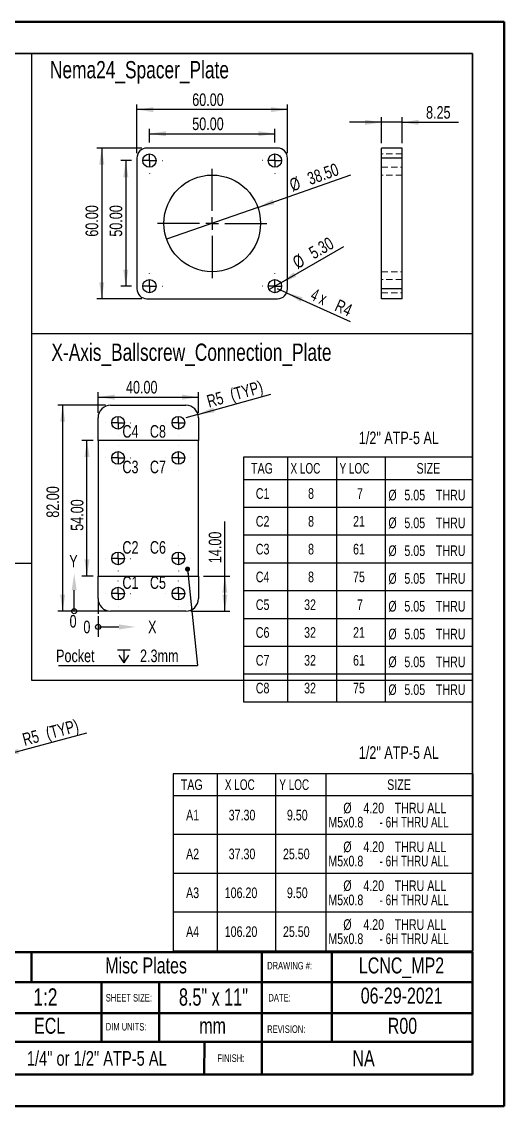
# Model space of a CAD drawing. Header units: millimetres. Extents: x 0 to 279, y 0 to 216.
# Drawn here: x 183.3 to 279.4, y 0 to 215.9 of the extents above; entities that cross this region are included whole.
import ezdxf

# ---------------------------------------------------------------- set-up
doc = ezdxf.new("R2010")
doc.units = ezdxf.units.MM
doc.linetypes.add('HIDDEN', pattern=[1.905, 1.27, -0.635])
for name, color, linetype in [('DIM', 1, 'Continuous'), ('PAGE_BORDER', 7, 'Continuous'), ('TITLE_BLOCK_BORDER', 7, 'Continuous'), ('TITLE_BLOCK_TEXT', 8, 'Continuous')]:
    doc.layers.add(name, color=color, linetype=linetype)
doc.styles.add('SLDTEXTSTYLE0', font='TXT', dxfattribs={"width": 0.75})
doc.styles.add('SLDTEXTSTYLE1', font='TXT', dxfattribs={"width": 0.7})
doc.styles.add('SLDTEXTSTYLE2', font='TXT', dxfattribs={"width": 0.692308})
doc.styles.add('SLDTEXTSTYLE3', font='TXT', dxfattribs={"width": 0.666667})
doc.dimstyles.new('SLDDIMSTYLE0', dxfattribs={"dimtxt": 2.5, "dimasz": 3.302, "dimexe": 0, "dimexo": 0.0625, "dimtad": 1, "dimlfac": 2, "dimrnd": 1e-09, "dimzin": 4, "dimdsep": 46, "dimtxsty": 'SLDTEXTSTYLE0', "dimsah": 1, "dimcen": 0.09, "dimadec": 0, "dimazin": 1, "dimtfac": 1, "dimtofl": 0, "dimtmove": 0, "dimatfit": 3, "dimfxl": 0, "dimfrac": 2, "dimtolj": 1, "dimtzin": 12, "dimarcsym": 0})
doc.dimstyles.new('SLDDIMSTYLE2', dxfattribs={"dimtxt": 2.5, "dimasz": 3.302, "dimexe": 0, "dimexo": 0.0625, "dimtad": 1, "dimdec": 0, "dimlfac": 2, "dimrnd": 1e-09, "dimzin": 12, "dimdsep": 46, "dimtxsty": 'SLDTEXTSTYLE0', "dimsah": 1, "dimcen": 0, "dimadec": 0, "dimazin": 3, "dimtfac": 1, "dimtdec": 0, "dimtofl": 0, "dimtmove": 0, "dimatfit": 3, "dimfxl": 0, "dimfrac": 2, "dimtolj": 1, "dimtzin": 12, "dimarcsym": 0})
doc.dimstyles.new('SLDDIMSTYLE3', dxfattribs={"dimtxt": 2.5, "dimasz": 3.302, "dimexe": 0, "dimexo": 0.0625, "dimtad": 1, "dimlfac": 2, "dimrnd": 1e-09, "dimzin": 4, "dimdsep": 46, "dimtxsty": 'SLDTEXTSTYLE0', "dimblk1": 'NONE', "dimsah": 1, "dimcen": 0, "dimadec": 0, "dimazin": 1, "dimtfac": 1, "dimtmove": 0, "dimatfit": 3, "dimldrblk": 'NONE', "dimfxl": 0, "dimfrac": 2, "dimtolj": 1, "dimtzin": 12, "dimarcsym": 0})
doc.dimstyles.new('SLDDIMSTYLE4', dxfattribs={"dimtxt": 2.5, "dimasz": 3.302, "dimexe": 0, "dimexo": 0.0625, "dimtad": 1, "dimlfac": 2, "dimrnd": 1e-09, "dimzin": 4, "dimdsep": 46, "dimtxsty": 'SLDTEXTSTYLE0', "dimblk1": 'NONE', "dimsah": 1, "dimcen": 0, "dimadec": 0, "dimazin": 1, "dimtfac": 1, "dimtmove": 0, "dimatfit": 3, "dimldrblk": 'NONE', "dimfxl": 0, "dimfrac": 2, "dimtolj": 1, "dimtzin": 12, "dimarcsym": 0})
doc.dimstyles.new('SLDDIMSTYLE5', dxfattribs={"dimtxt": 2.5, "dimasz": 3.302, "dimexe": 0, "dimexo": 0.0625, "dimtad": 1, "dimlfac": 2, "dimrnd": 1e-09, "dimzin": 12, "dimdsep": 46, "dimtxsty": 'SLDTEXTSTYLE0', "dimsah": 1, "dimcen": 0.09, "dimadec": 0, "dimazin": 3, "dimtfac": 1, "dimtmove": 0, "dimatfit": 0, "dimfxl": 0, "dimfrac": 2, "dimtolj": 1, "dimtzin": 12, "dimarcsym": 0})
doc.dimstyles.new('SLDDIMSTYLE6', dxfattribs={"dimtxt": 0.18, "dimasz": 1.016, "dimexe": 0, "dimexo": 0.0625, "dimgap": 0, "dimtad": 0, "dimtih": 1, "dimtoh": 1, "dimdec": 0, "dimrnd": 1e-09, "dimzin": 0, "dimdsep": 46, "dimtxsty": 'Standard', "dimblk1": 'DOT', "dimblk2": 'DOT', "dimsah": 1, "dimcen": 0.09, "dimadec": 0, "dimazin": 0, "dimtfac": 1.016, "dimtdec": 0, "dimtofl": 0, "dimtmove": 0, "dimatfit": 3, "dimldrblk": 'DOT', "dimfxl": 0, "dimfrac": 2, "dimtolj": 1, "dimtzin": 0, "dimarcsym": 0})

# ---------------------------------------------------------------- blocks, each defined once
blk = doc.blocks.new('SW_TABLEANNOTATION_5')
at = {"layer": 'PAGE_BORDER', "color": 0}
for p, q in [((0, 0), (0, -48.68)), ((45.6, 0), (0, 0)), ((45.6, -48.68), (45.6, 0)), ((8.75, 0), (8.75, -4.42)), ((18.52, 0), (18.52, -4.42)), ((28.25, 0), (28.25, -4.42)), ((0, -4.42), (45.6, -4.42)), ((8.75, -4.42), (8.75, -48.68)), ((18.52, -4.42), (18.52, -48.68)), ((28.25, -4.42), (28.25, -48.68)), ((0, -9.95), (45.6, -9.95)), ((0, -15.48), (45.6, -15.48)), ((0, -21.01), (45.6, -21.01)), ((0, -26.55), (45.6, -26.55)), ((0, -32.08), (45.6, -32.08)), ((0, -37.61), (45.6, -37.61)), ((0, -43.14), (45.6, -43.14)), ((0, -48.68), (45.6, -48.68))]:
    blk.add_line(p, q, dxfattribs=at)
at = {"layer": 'PAGE_BORDER', "color": 0, "attachment_point": 1}
for s, insert, char_height, style in [('TAG', (1.5, -1.15), 2.117, 'SLDTEXTSTYLE0'), ('X LOC', (9.36, -1.15), 2.117, 'SLDTEXTSTYLE1'), ('Y LOC', (19.13, -1.15), 2.117, 'SLDTEXTSTYLE1'), ('SIZE', (34.47, -1.15), 2.117, 'SLDTEXTSTYLE0'), ('C1', (2.45, -6.17), 2.117, 'SLDTEXTSTYLE0'), ('8', (12.86, -6.17), 2.12, 'SLDTEXTSTYLE0'), ('7', (22.6, -6.17), 2.12, 'SLDTEXTSTYLE0'), ('%%c', (28.86, -6.48), 2.117, 'SLDTEXTSTYLE0'), ('5.05', (32.05, -6.48), 2.117, 'SLDTEXTSTYLE0'), ('THRU', (38.32, -6.48), 2.117, 'SLDTEXTSTYLE0'), ('C2', (2.45, -11.7), 2.117, 'SLDTEXTSTYLE0'), ('8', (12.86, -11.7), 2.12, 'SLDTEXTSTYLE0'), ('21', (21.82, -11.7), 2.117, 'SLDTEXTSTYLE0'), ('%%c', (28.86, -12.01), 2.117, 'SLDTEXTSTYLE0'), ('5.05', (32.05, -12.01), 2.117, 'SLDTEXTSTYLE0'), ('THRU', (38.32, -12.01), 2.117, 'SLDTEXTSTYLE0'), ('C3', (2.45, -17.24), 2.117, 'SLDTEXTSTYLE0'), ('8', (12.86, -17.24), 2.12, 'SLDTEXTSTYLE0'), ('61', (21.82, -17.24), 2.117, 'SLDTEXTSTYLE0'), ('%%c', (28.86, -17.55), 2.117, 'SLDTEXTSTYLE0'), ('5.05', (32.05, -17.55), 2.117, 'SLDTEXTSTYLE0'), ('THRU', (38.32, -17.55), 2.117, 'SLDTEXTSTYLE0'), ('C4', (2.45, -22.77), 2.117, 'SLDTEXTSTYLE0'), ('8', (12.86, -22.77), 2.12, 'SLDTEXTSTYLE0'), ('75', (21.82, -22.77), 2.117, 'SLDTEXTSTYLE0'), ('%%c', (28.86, -23.08), 2.117, 'SLDTEXTSTYLE0'), ('5.05', (32.05, -23.08), 2.117, 'SLDTEXTSTYLE0'), ('THRU', (38.32, -23.08), 2.117, 'SLDTEXTSTYLE0'), ('C5', (2.45, -28.3), 2.117, 'SLDTEXTSTYLE0'), ('32', (12.07, -28.3), 2.117, 'SLDTEXTSTYLE0'), ('7', (22.6, -28.3), 2.12, 'SLDTEXTSTYLE0'), ('%%c', (28.86, -28.61), 2.117, 'SLDTEXTSTYLE0'), ('5.05', (32.05, -28.61), 2.117, 'SLDTEXTSTYLE0'), ('THRU', (38.32, -28.61), 2.117, 'SLDTEXTSTYLE0'), ('C6', (2.45, -33.83), 2.117, 'SLDTEXTSTYLE0'), ('32', (12.07, -33.83), 2.117, 'SLDTEXTSTYLE0'), ('21', (21.82, -33.83), 2.117, 'SLDTEXTSTYLE0'), ('%%c', (28.86, -34.14), 2.117, 'SLDTEXTSTYLE0'), ('5.05', (32.05, -34.14), 2.117, 'SLDTEXTSTYLE0'), ('THRU', (38.32, -34.14), 2.117, 'SLDTEXTSTYLE0'), ('C7', (2.45, -39.37), 2.117, 'SLDTEXTSTYLE0'), ('32', (12.07, -39.37), 2.117, 'SLDTEXTSTYLE0'), ('61', (21.82, -39.37), 2.117, 'SLDTEXTSTYLE0'), ('%%c', (28.86, -39.68), 2.117, 'SLDTEXTSTYLE0'), ('5.05', (32.05, -39.68), 2.117, 'SLDTEXTSTYLE0'), ('THRU', (38.32, -39.68), 2.117, 'SLDTEXTSTYLE0'), ('C8', (2.45, -44.9), 2.117, 'SLDTEXTSTYLE0'), ('32', (12.07, -44.9), 2.117, 'SLDTEXTSTYLE0'), ('75', (21.82, -44.9), 2.117, 'SLDTEXTSTYLE0'), ('%%c', (28.86, -45.21), 2.117, 'SLDTEXTSTYLE0'), ('5.05', (32.05, -45.21), 2.117, 'SLDTEXTSTYLE0'), ('THRU', (38.32, -45.21), 2.117, 'SLDTEXTSTYLE0')]:
    blk.add_mtext(s, dxfattribs=dict(at, insert=insert, char_height=char_height, style=style))
blk = doc.blocks.new('SW_TABLEANNOTATION_8')
at = {"layer": 'PAGE_BORDER', "color": 0}
for p, q in [((0, 0), (0, -35.23)), ((59.75, 0), (0, 0)), ((8.75, 0), (8.75, -4.3)), ((20.35, 0), (20.35, -4.3)), ((30.39, 0), (30.39, -4.3)), ((59.75, -35.23), (59.75, 0)), ((0, -4.3), (59.75, -4.3)), ((8.75, -4.3), (8.75, -35.23)), ((20.35, -4.3), (20.35, -35.23)), ((30.39, -4.3), (30.39, -35.23)), ((0, -12.03), (59.75, -12.03)), ((0, -19.76), (59.75, -19.76)), ((0, -27.49), (59.75, -27.49)), ((0, -35.23), (59.75, -35.23))]:
    blk.add_line(p, q, dxfattribs=at)
at = {"layer": 'PAGE_BORDER', "color": 0, "attachment_point": 1}
for s, insert, char_height, style in [('TAG', (1.5, -1.09), 2.117, 'SLDTEXTSTYLE0'), ('X LOC', (10.28, -1.09), 2.117, 'SLDTEXTSTYLE1'), ('Y LOC', (21.12, -1.09), 2.117, 'SLDTEXTSTYLE1'), ('SIZE', (42.61, -1.09), 2.117, 'SLDTEXTSTYLE0'), ('%%c', (33.87, -5.74), 2.117, 'SLDTEXTSTYLE0'), ('4.20', (37.86, -5.74), 2.117, 'SLDTEXTSTYLE0'), ('THRU ALL', (44.11, -5.74), 2.117, 'SLDTEXTSTYLE0'), ('A1', (2.55, -7.15), 2.117, 'SLDTEXTSTYLE0'), ('37.30', (11.04, -7.15), 2.117, 'SLDTEXTSTYLE0'), ('9.50', (22.64, -7.15), 2.117, 'SLDTEXTSTYLE0'), ('M5x0.8', (30.89, -8.56), 2.117, 'SLDTEXTSTYLE0'), ('- 6H THRU ALL', (41.11, -8.56), 2.1167, 'SLDTEXTSTYLE2'), ('A2', (2.55, -14.88), 2.117, 'SLDTEXTSTYLE0'), ('37.30', (11.04, -14.88), 2.117, 'SLDTEXTSTYLE0'), ('25.50', (21.85, -14.88), 2.117, 'SLDTEXTSTYLE0'), ('%%c', (33.87, -13.47), 2.117, 'SLDTEXTSTYLE0'), ('4.20', (37.86, -13.47), 2.117, 'SLDTEXTSTYLE0'), ('THRU ALL', (44.11, -13.47), 2.117, 'SLDTEXTSTYLE0'), ('M5x0.8', (30.89, -16.3), 2.117, 'SLDTEXTSTYLE0'), ('- 6H THRU ALL', (41.11, -16.3), 2.1167, 'SLDTEXTSTYLE2'), ('%%c', (33.87, -21.2), 2.117, 'SLDTEXTSTYLE0'), ('4.20', (37.86, -21.2), 2.117, 'SLDTEXTSTYLE0'), ('THRU ALL', (44.11, -21.2), 2.117, 'SLDTEXTSTYLE0'), ('A3', (2.55, -22.62), 2.117, 'SLDTEXTSTYLE0'), ('106.20', (10.25, -22.62), 2.117, 'SLDTEXTSTYLE0'), ('9.50', (22.64, -22.62), 2.117, 'SLDTEXTSTYLE0'), ('M5x0.8', (30.89, -24.03), 2.117, 'SLDTEXTSTYLE0'), ('- 6H THRU ALL', (41.11, -24.03), 2.1167, 'SLDTEXTSTYLE2'), ('%%c', (33.87, -28.94), 2.117, 'SLDTEXTSTYLE0'), ('4.20', (37.86, -28.94), 2.117, 'SLDTEXTSTYLE0'), ('THRU ALL', (44.11, -28.94), 2.117, 'SLDTEXTSTYLE0'), ('A4', (2.55, -30.35), 2.117, 'SLDTEXTSTYLE0'), ('106.20', (10.25, -30.35), 2.117, 'SLDTEXTSTYLE0'), ('25.50', (21.85, -30.35), 2.117, 'SLDTEXTSTYLE0'), ('M5x0.8', (30.89, -31.76), 2.117, 'SLDTEXTSTYLE0'), ('- 6H THRU ALL', (41.11, -31.76), 2.1167, 'SLDTEXTSTYLE2')]:
    blk.add_mtext(s, dxfattribs=dict(at, insert=insert, char_height=char_height, style=style))
blk = doc.blocks.new('_D_17')
at = {"layer": 'DIM'}
for p, q in [((206.21, 189.75), (206.21, 199.4)), ((236.21, 189.75), (236.21, 199.4)), ((236.21, 198.4), (206.21, 198.4))]:
    blk.add_line(p, q, dxfattribs=at)
for points in [[(206.21, 198.4), (209.51, 197.89), (209.51, 198.9)], [(236.21, 198.4), (232.91, 198.9), (232.91, 197.89)]]:
    blk.add_solid(points, dxfattribs=at)
at = {"layer": 'DIM', "insert": (217.23, 201.62), "char_height": 2.5, "attachment_point": 1, "style": 'SLDTEXTSTYLE0'}
blk.add_mtext('60.00', dxfattribs=at)
blk = doc.blocks.new('_D_18')
at = {"layer": 'DIM'}
for p, q in [((208.71, 191.83), (208.71, 194.6)), ((233.71, 191.83), (233.71, 194.6)), ((208.71, 193.6), (233.71, 193.6))]:
    blk.add_line(p, q, dxfattribs=at)
for points in [[(208.71, 193.6), (212.01, 193.09), (212.01, 194.11)], [(233.71, 193.6), (230.41, 194.11), (230.41, 193.09)]]:
    blk.add_solid(points, dxfattribs=at)
at = {"layer": 'DIM', "insert": (217.23, 196.82), "char_height": 2.5, "attachment_point": 1, "style": 'SLDTEXTSTYLE0'}
blk.add_mtext('50.00', dxfattribs=at)
blk = doc.blocks.new('_D_19')
at = {"layer": 'DIM'}
for p, q in [((207.21, 190.75), (198.21, 190.75)), ((199.21, 190.75), (199.21, 160.75)), ((207.21, 160.75), (198.21, 160.75))]:
    blk.add_line(p, q, dxfattribs=at)
for points in [[(199.21, 190.75), (198.7, 187.45), (199.72, 187.45)], [(199.21, 160.75), (199.72, 164.05), (198.7, 164.05)]]:
    blk.add_solid(points, dxfattribs=at)
at = {"layer": 'DIM', "insert": (195.99, 173.1), "char_height": 2.5, "attachment_point": 1, "rotation": 90, "style": 'SLDTEXTSTYLE0'}
blk.add_mtext('60.00', dxfattribs=at)
blk = doc.blocks.new('_D_20')
at = {"layer": 'DIM'}
for p, q in [((205.14, 188.25), (203, 188.25)), ((204, 188.25), (204, 163.25)), ((205.14, 163.25), (203, 163.25))]:
    blk.add_line(p, q, dxfattribs=at)
for points in [[(204, 188.25), (203.49, 184.95), (204.51, 184.95)], [(204, 163.25), (204.51, 166.55), (203.49, 166.55)]]:
    blk.add_solid(points, dxfattribs=at)
at = {"layer": 'DIM', "insert": (200.78, 173.1), "char_height": 2.5, "attachment_point": 1, "rotation": 90, "style": 'SLDTEXTSTYLE0'}
blk.add_mtext('50.00', dxfattribs=at)
blk = doc.blocks.new('_D_21')
at = {"layer": 'DIM'}
for q in [(247.41, 171.16), (232.57, 162.59)]:
    blk.add_line((234.86, 163.91), q, dxfattribs=at)
blk.add_solid([(234.86, 163.91), (237.97, 165.12), (237.47, 166)], dxfattribs=at)
at = {"layer": 'DIM', "char_height": 2.5, "attachment_point": 1, "rotation": 30, "style": 'SLDTEXTSTYLE0'}
for s, insert in [('5.30', (240.2, 170.72)), ('%%c', (236.95, 168.8))]:
    blk.add_mtext(s, dxfattribs=dict(at, insert=insert))
blk = doc.blocks.new('_NONE')
blk = doc.blocks.new('_D_22')
at = {"layer": 'DIM'}
for q in [(234.21, 162.75), (248.67, 156.23)]:
    blk.add_line((236.04, 161.93), q, dxfattribs=at)
blk.add_solid([(236.04, 161.93), (238.84, 160.11), (239.25, 161.03)], dxfattribs=at)
at = {"layer": 'DIM', "char_height": 2.5, "attachment_point": 1, "rotation": 335.726}
for s, insert, style in [('4 x', (241.62, 162.91), 'SLDTEXTSTYLE3'), ('R4', (246.45, 160.74), 'SLDTEXTSTYLE0')]:
    blk.add_mtext(s, dxfattribs=dict(at, insert=insert, style=style))
blk = doc.blocks.new('_D_23')
at = {"layer": 'DIM'}
for q in [(248.82, 185.4), (212.13, 172.58)]:
    blk.add_line((230.3, 178.93), q, dxfattribs=at)
blk.add_solid([(230.3, 178.93), (233.58, 179.54), (233.25, 180.5)], dxfattribs=at)
at = {"layer": 'DIM', "char_height": 2.5, "attachment_point": 1, "rotation": 19.2668, "style": 'SLDTEXTSTYLE0'}
for s, insert in [('38.50', (239.9, 185.73)), ('%%c', (236.36, 184.45))]:
    blk.add_mtext(s, dxfattribs=dict(at, insert=insert))
blk = doc.blocks.new('SW_CENTERMARKSYMBOL_37')
at = {"layer": 'DIM', "color": 0}
for p, q in [((0, 2.5), (0, 2.575)), ((-2.5, 0), (-2.575, 0)), ((0, 0), (-1.25, 0)), ((0, 0), (0, 1.25)), ((0, 0), (0, -1.25)), ((0, 0), (1.25, 0)), ((2.5, 0), (2.575, 0)), ((0, -2.5), (0, -2.575))]:
    blk.add_line(p, q, dxfattribs=at)
blk = doc.blocks.new('SW_CENTERMARKSYMBOL_38')
at = {"layer": 'DIM', "color": 0}
for p, q in [((0, 2.5), (0, 2.575)), ((-2.5, 0), (-2.575, 0)), ((0, 0), (-1.25, 0)), ((0, 0), (0, 1.25)), ((0, 0), (0, -1.25)), ((0, 0), (1.25, 0)), ((2.5, 0), (2.575, 0)), ((0, -2.5), (0, -2.575))]:
    blk.add_line(p, q, dxfattribs=at)
blk = doc.blocks.new('SW_CENTERMARKSYMBOL_39')
at = {"layer": 'DIM', "color": 0}
for p, q in [((0, 2.5), (0, 2.575)), ((-2.5, 0), (-2.575, 0)), ((0, 0), (-1.25, 0)), ((0, 0), (0, 1.25)), ((0, 0), (0, -1.25)), ((0, 0), (1.25, 0)), ((2.5, 0), (2.575, 0)), ((0, -2.5), (0, -2.575))]:
    blk.add_line(p, q, dxfattribs=at)
blk = doc.blocks.new('SW_CENTERMARKSYMBOL_40')
at = {"layer": 'DIM', "color": 0}
for p, q in [((0, 2.5), (0, 2.575)), ((-2.5, 0), (-2.575, 0)), ((0, 0), (-1.25, 0)), ((0, 0), (0, 1.25)), ((0, 0), (0, -1.25)), ((0, 0), (1.25, 0)), ((2.5, 0), (2.575, 0)), ((0, -2.5), (0, -2.575))]:
    blk.add_line(p, q, dxfattribs=at)
blk = doc.blocks.new('SW_CENTERMARKSYMBOL_41')
at = {"layer": 'DIM', "color": 0}
for p, q in [((0, 2.5), (0, 10.875)), ((-2.5, 0), (-10.875, 0)), ((0, 0), (-1.25, 0)), ((0, 0), (0, 1.25)), ((0, 0), (0, -1.25)), ((0, 0), (1.25, 0)), ((2.5, 0), (10.875, 0)), ((0, -2.5), (0, -10.875))]:
    blk.add_line(p, q, dxfattribs=at)
blk = doc.blocks.new('_D_24')
at = {"layer": 'DIM'}
for p, q in [((254.94, 191.75), (254.94, 196.87)), ((259.06, 191.75), (259.06, 196.87)), ((254.94, 195.87), (248.59, 195.87)), ((259.06, 195.87), (254.94, 195.87)), ((259.06, 195.87), (270.27, 195.87))]:
    blk.add_line(p, q, dxfattribs=at)
for points in [[(254.94, 195.87), (251.64, 196.38), (251.64, 195.36)], [(259.06, 195.87), (262.37, 195.36), (262.37, 196.38)]]:
    blk.add_solid(points, dxfattribs=at)
at = {"layer": 'DIM', "insert": (263.81, 199.09), "char_height": 2.5, "attachment_point": 1, "style": 'SLDTEXTSTYLE0'}
blk.add_mtext('8.25', dxfattribs=at)
blk = doc.blocks.new('_D_25')
at = {"layer": 'DIM'}
for p, q in [((199.97, 139.56), (190.43, 139.56)), ((191.43, 98.56), (191.43, 139.56)), ((199.97, 98.56), (190.43, 98.56))]:
    blk.add_line(p, q, dxfattribs=at)
for points in [[(191.43, 139.56), (190.92, 136.26), (191.93, 136.26)], [(191.43, 98.56), (191.93, 101.86), (190.92, 101.86)]]:
    blk.add_solid(points, dxfattribs=at)
at = {"layer": 'DIM', "insert": (188.2, 117.16), "char_height": 2.5, "attachment_point": 1, "rotation": 90, "style": 'SLDTEXTSTYLE0'}
blk.add_mtext('82.00', dxfattribs=at)
blk = doc.blocks.new('_D_26')
at = {"layer": 'DIM'}
for p, q in [((198.47, 138.06), (198.47, 142.17)), ((198.47, 141.17), (218.47, 141.17)), ((218.47, 138.06), (218.47, 142.17))]:
    blk.add_line(p, q, dxfattribs=at)
for points in [[(198.47, 141.17), (201.77, 140.66), (201.77, 141.67)], [(218.47, 141.17), (215.17, 141.67), (215.17, 140.66)]]:
    blk.add_solid(points, dxfattribs=at)
at = {"layer": 'DIM', "insert": (204.04, 144.39), "char_height": 2.5, "attachment_point": 1, "style": 'SLDTEXTSTYLE0'}
blk.add_mtext('40.00', dxfattribs=at)
blk = doc.blocks.new('_D_27')
at = {"layer": 'DIM'}
for p, q in [((197.47, 132.56), (195.27, 132.56)), ((196.27, 105.56), (196.27, 132.56)), ((197.47, 105.56), (195.27, 105.56))]:
    blk.add_line(p, q, dxfattribs=at)
for points in [[(196.27, 132.56), (195.76, 129.26), (196.78, 129.26)], [(196.27, 105.56), (196.78, 108.86), (195.76, 108.86)]]:
    blk.add_solid(points, dxfattribs=at)
at = {"layer": 'DIM', "insert": (193.05, 114.55), "char_height": 2.5, "attachment_point": 1, "rotation": 90, "style": 'SLDTEXTSTYLE0'}
blk.add_mtext('54.00', dxfattribs=at)
blk = doc.blocks.new('_D_28')
at = {"layer": 'DIM'}
for p, q in [((223.74, 105.56), (223.74, 116.43)), ((219.47, 105.56), (224.74, 105.56)), ((223.74, 98.56), (223.74, 105.56)), ((216.97, 98.56), (224.74, 98.56))]:
    blk.add_line(p, q, dxfattribs=at)
for points in [[(223.74, 105.56), (223.23, 102.26), (224.25, 102.26)], [(223.74, 98.56), (224.25, 101.86), (223.23, 101.86)]]:
    blk.add_solid(points, dxfattribs=at)
at = {"layer": 'DIM', "insert": (220.52, 108.12), "char_height": 2.5, "attachment_point": 1, "rotation": 90, "style": 'SLDTEXTSTYLE0'}
blk.add_mtext('14.00', dxfattribs=at)
blk = doc.blocks.new('_D_29')
at = {"layer": 'DIM'}
for q in [(232.92, 141.78), (215.97, 137.06)]:
    blk.add_line((218.38, 137.73), q, dxfattribs=at)
blk.add_solid([(218.38, 137.73), (221.7, 138.13), (221.42, 139.1)], dxfattribs=at)
at = {"layer": 'DIM', "char_height": 2.5, "attachment_point": 1, "rotation": 15.5721, "style": 'SLDTEXTSTYLE0'}
for s, insert in [('(TYP)', (224.54, 142.76)), ('R5', (219.91, 141.47))]:
    blk.add_mtext(s, dxfattribs=dict(at, insert=insert))
blk = doc.blocks.new('SW_SYMBOL_HOLE_DEPTH')
at = {"layer": 'DIM', "color": 0}
for p, q in [((0, 875), (800, 875)), ((400, 875), (400, 75)), ((100, 555), (400, 75)), ((700, 555), (400, 75))]:
    blk.add_line(p, q, dxfattribs=at)
blk = doc.blocks.new('SW_NOTE_4')
at = {"layer": 'DIM', "color": 0}
blk.add_line((-27.69, 0), (0, 0), dxfattribs=at)
at = {"layer": 'DIM', "color": 0, "xscale": 0.003193359375, "yscale": 0.003193359375, "zscale": 0.003193359375}
blk.add_blockref('SW_SYMBOL_HOLE_DEPTH', (-15.93, 0.31), dxfattribs=at)
at = {"layer": 'DIM', "color": 0, "char_height": 2.5, "attachment_point": 1, "style": 'SLDTEXTSTYLE0'}
for s, insert in [('Pocket', (-28.14, 3.18)), ('2.3mm', (-11.42, 3.18))]:
    blk.add_mtext(s, dxfattribs=dict(at, insert=insert))
blk = doc.blocks.new('_DOT')
at = {"color": 0, "linetype": 'ByBlock', "lineweight": -2}
blk.add_line((-0.5, 0), (-1, 0), dxfattribs=at)
at = {"color": 0, "linetype": 'ByBlock', "const_width": 0.5}
blk.add_lwpolyline([(-0.25, 0, 1), (0.25, 0, 1)], format="xyb", close=True, dxfattribs=at)
blk = doc.blocks.new('SW_CENTERMARKSYMBOL_42')
at = {"layer": 'DIM', "color": 0}
for p, q in [((0, 2.5), (0, 2.5125)), ((-2.5, 0), (-2.5125, 0)), ((0, 0), (-1.25, 0)), ((0, 0), (0, 1.25)), ((0, 0), (0, -1.25)), ((0, 0), (1.25, 0)), ((2.5, 0), (2.5125, 0)), ((0, -2.5), (0, -2.5125))]:
    blk.add_line(p, q, dxfattribs=at)
blk = doc.blocks.new('SW_CENTERMARKSYMBOL_43')
at = {"layer": 'DIM', "color": 0}
for p, q in [((0, 2.5), (0, 2.5125)), ((-2.5, 0), (-2.5125, 0)), ((0, 0), (-1.25, 0)), ((0, 0), (0, 1.25)), ((0, 0), (0, -1.25)), ((0, 0), (1.25, 0)), ((2.5, 0), (2.5125, 0)), ((0, -2.5), (0, -2.5125))]:
    blk.add_line(p, q, dxfattribs=at)
blk = doc.blocks.new('SW_CENTERMARKSYMBOL_44')
at = {"layer": 'DIM', "color": 0}
for p, q in [((0, 2.5), (0, 2.5125)), ((-2.5, 0), (-2.5125, 0)), ((0, 0), (-1.25, 0)), ((0, 0), (0, 1.25)), ((0, 0), (0, -1.25)), ((0, 0), (1.25, 0)), ((2.5, 0), (2.5125, 0)), ((0, -2.5), (0, -2.5125))]:
    blk.add_line(p, q, dxfattribs=at)
blk = doc.blocks.new('SW_CENTERMARKSYMBOL_45')
at = {"layer": 'DIM', "color": 0}
for p, q in [((0, 2.5), (0, 2.5125)), ((-2.5, 0), (-2.5125, 0)), ((0, 0), (-1.25, 0)), ((0, 0), (0, 1.25)), ((0, 0), (0, -1.25)), ((0, 0), (1.25, 0)), ((2.5, 0), (2.5125, 0)), ((0, -2.5), (0, -2.5125))]:
    blk.add_line(p, q, dxfattribs=at)
blk = doc.blocks.new('SW_CENTERMARKSYMBOL_46')
at = {"layer": 'DIM', "color": 0}
for p, q in [((0, 2.5), (0, 2.5125)), ((-2.5, 0), (-2.5125, 0)), ((0, 0), (-1.25, 0)), ((0, 0), (0, 1.25)), ((0, 0), (0, -1.25)), ((0, 0), (1.25, 0)), ((2.5, 0), (2.5125, 0)), ((0, -2.5), (0, -2.5125))]:
    blk.add_line(p, q, dxfattribs=at)
blk = doc.blocks.new('SW_CENTERMARKSYMBOL_47')
at = {"layer": 'DIM', "color": 0}
for p, q in [((0, 2.5), (0, 2.5125)), ((-2.5, 0), (-2.5125, 0)), ((0, 0), (-1.25, 0)), ((0, 0), (0, 1.25)), ((0, 0), (0, -1.25)), ((0, 0), (1.25, 0)), ((2.5, 0), (2.5125, 0)), ((0, -2.5), (0, -2.5125))]:
    blk.add_line(p, q, dxfattribs=at)
blk = doc.blocks.new('SW_CENTERMARKSYMBOL_48')
at = {"layer": 'DIM', "color": 0}
for p, q in [((0, 2.5), (0, 2.5125)), ((-2.5, 0), (-2.5125, 0)), ((0, 0), (-1.25, 0)), ((0, 0), (0, 1.25)), ((0, 0), (0, -1.25)), ((0, 0), (1.25, 0)), ((2.5, 0), (2.5125, 0)), ((0, -2.5), (0, -2.5125))]:
    blk.add_line(p, q, dxfattribs=at)
blk = doc.blocks.new('SW_CENTERMARKSYMBOL_49')
at = {"layer": 'DIM', "color": 0}
for p, q in [((0, 2.5), (0, 2.5125)), ((-2.5, 0), (-2.5125, 0)), ((0, 0), (-1.25, 0)), ((0, 0), (0, 1.25)), ((0, 0), (0, -1.25)), ((0, 0), (1.25, 0)), ((2.5, 0), (2.5125, 0)), ((0, -2.5), (0, -2.5125))]:
    blk.add_line(p, q, dxfattribs=at)
blk = doc.blocks.new('SW_DATUMORIGIN_5')
at = {"layer": 'DIM', "color": 0}
for p, q in [((-4.74, 1), (-4.74, 5.16)), ((-1, 1), (-6.74, 1)), ((0, 0), (0, -4.13)), ((0, -2.13), (4.16, -2.13))]:
    blk.add_line(p, q, dxfattribs=at)
for centre in [(-4.74, 1), (0, -2.13)]:
    blk.add_circle(centre, 0.5, dxfattribs=at)
for points in [[(-4.74, 8.47), (-5.25, 5.16), (-4.24, 5.16)], [(7.47, -2.13), (4.16, -1.63), (4.16, -2.64)]]:
    blk.add_solid(points, dxfattribs=at)
at = {"layer": 'DIM', "color": 0, "char_height": 2.5, "attachment_point": 1, "style": 'SLDTEXTSTYLE0'}
for s, insert in [('Y', (-5.73, 12.2)), ('0', (-5.67, 0.24)), ('0', (-2.92, -0.89)), ('X', (9.97, -0.9))]:
    blk.add_mtext(s, dxfattribs=dict(at, insert=insert))
blk = doc.blocks.new('_D_44')
at = {"layer": 'DIM'}
for q in [(196.21, 74.32), (177, 69.17)]:
    blk.add_line((179.41, 69.82), q, dxfattribs=at)
blk.add_solid([(179.41, 69.82), (182.73, 70.18), (182.47, 71.16)], dxfattribs=at)
at = {"layer": 'DIM', "char_height": 2.5, "attachment_point": 1, "rotation": 15, "style": 'SLDTEXTSTYLE0'}
for s, insert in [('(TYP)', (187.84, 75.39)), ('R5', (183.19, 74.15))]:
    blk.add_mtext(s, dxfattribs=dict(at, insert=insert))

msp = doc.modelspace()

# ---------------------------------------------------------------- linework, layer by layer
at = {"color": 7, "linetype": 'Continuous', "lineweight": 50}
for p, q in [((0, 215.9), (279.4, 215.9)), ((279.4, 0), (279.4, 215.9)), ((0, 0), (279.4, 0))]:
    msp.add_line(p, q, dxfattribs=at)
at = {"color": 7, "linetype": 'Continuous', "lineweight": 25}
for p, q in [((234.2128, 190.751), (208.2128, 190.751)), ((259.0634, 190.751), (254.9384, 190.751)), ((254.9384, 188.751), (254.9384, 190.751)), ((259.0634, 188.751), (259.0634, 190.751)), ((206.2128, 188.751), (206.2128, 162.751)), ((236.2128, 162.751), (236.2128, 188.751)), ((259.0634, 188.751), (254.9384, 188.751)), ((254.9384, 162.751), (254.9384, 188.751)), ((259.0634, 162.751), (259.0634, 188.751)), ((259.0634, 162.751), (254.9384, 162.751)), ((254.9384, 160.751), (254.9384, 162.751)), ((259.0634, 160.751), (259.0634, 162.751)), ((208.2128, 160.751), (234.2128, 160.751)), ((259.0634, 160.751), (254.9384, 160.751)), ((200.9697, 139.5577), (215.9697, 139.5577)), ((198.4697, 132.5577), (198.4697, 137.0577)), ((218.4697, 137.0577), (218.4697, 132.5577)), ((218.4697, 132.5577), (198.4697, 132.5577)), ((198.4697, 132.5577), (198.4697, 105.5577)), ((218.4697, 105.5577), (218.4697, 132.5577)), ((198.4697, 101.0577), (198.4697, 105.5577)), ((198.4697, 105.5577), (218.4697, 105.5577)), ((218.4697, 105.5577), (218.4697, 101.0577)), ((215.9697, 98.5577), (200.9697, 98.5577))]:
    msp.add_line(p, q, dxfattribs=at)
at = {"color": 7, "linetype": 'HIDDEN', "lineweight": 18}
for p, q in [((259.0634, 189.576), (254.9384, 189.576)), ((259.0634, 188.751), (254.9384, 188.751)), ((254.9384, 186.926), (259.0634, 186.926)), ((259.0634, 185.376), (254.9384, 185.376)), ((254.9384, 166.126), (259.0634, 166.126)), ((259.0634, 164.576), (254.9384, 164.576)), ((259.0634, 162.751), (254.9384, 162.751)), ((254.9384, 161.926), (259.0634, 161.926))]:
    msp.add_line(p, q, dxfattribs=at)
at = {"color": 7, "linetype": 'Continuous', "lineweight": 25}
for centre, radius in [((208.7128, 188.251), 1.325), ((233.7128, 188.251), 1.325), ((221.2128, 175.751), 9.625), ((208.7128, 163.251), 1.325), ((233.7128, 163.251), 1.325), ((202.4697, 136.0577), 1.2625), ((214.4697, 136.0577), 1.2625), ((202.4697, 129.0577), 1.2625), ((214.4697, 129.0577), 1.2625), ((202.4697, 109.0577), 1.2625), ((214.4697, 109.0577), 1.2625), ((202.4697, 102.0577), 1.2625), ((214.4697, 102.0577), 1.2625)]:
    msp.add_circle(centre, radius, dxfattribs=at)
for centre, radius, start, end in [((208.2128, 188.751), 2, 90, 180), ((234.2128, 188.751), 2, 360, 90), ((208.2128, 162.751), 2, 180, 270), ((234.2128, 162.751), 2, 270, 360), ((200.9697, 137.0577), 2.5, 90, 180), ((215.9697, 137.0577), 2.5, 0, 90), ((200.9697, 101.0577), 2.5, 180, 270), ((215.9697, 101.0577), 2.5, 270, 0)]:
    msp.add_arc(centre, radius, start, end, dxfattribs=at)
at = {"layer": 'PAGE_BORDER'}
for p, q in [((6.35, 209.55), (185.1903, 209.55)), ((273.05, 209.55), (185.1903, 209.55)), ((185.1903, 209.55), (185.1903, 153.7955)), ((185.1903, 209.55), (185.1903, 108.0883)), ((273.05, 209.55), (273.05, 153.7955)), ((273.05, 153.7955), (185.1903, 153.7955)), ((6.35, 108.0883), (185.1903, 108.0883)), ((185.1903, 108.0883), (185.1903, 84.8426)), ((198.4697, 100.5577), (198.4697, 98.0577)), ((200.4697, 98.5577), (197.9697, 98.5577)), ((185.1903, 84.8426), (273.0507, 84.8426))]:
    msp.add_line(p, q, dxfattribs=at)
at = {"layer": 'PAGE_BORDER', "lineweight": 35}
for p, q in [((6.35, 209.55), (273.05, 209.55)), ((273.05, 209.55), (273.05, 6.35)), ((6.35, 6.35), (273.05, 6.35))]:
    msp.add_line(p, q, dxfattribs=at)
at = {"layer": 'TITLE_BLOCK_BORDER', "lineweight": 50}
for p, q in [((273.05, 30.7079), (166.1797, 30.7079)), ((185.238, 30.7079), (185.238, 24.7778)), ((231.1258, 30.7079), (231.1258, 6.35)), ((245.0295, 30.7079), (245.0295, 12.839)), ((273.05, 30.7079), (273.05, 6.35)), ((273.05, 24.7327), (166.1797, 24.7327)), ((199.1605, 24.7327), (199.1605, 12.839)), ((210.638, 24.7327), (210.638, 12.839)), ((273.05, 18.5181), (166.1797, 18.5181)), ((166.3596, 12.839), (273.05, 12.839)), ((219.7048, 12.839), (219.6149, 6.35)), ((166.1797, 6.35), (273.05, 6.35))]:
    msp.add_line(p, q, dxfattribs=at)

# ---------------------------------------------------------------- block references
at = {"layer": 'DIM'}
for name, p in [('SW_CENTERMARKSYMBOL_37', (208.7128, 188.251)), ('SW_CENTERMARKSYMBOL_38', (233.7128, 188.251)), ('SW_CENTERMARKSYMBOL_41', (221.2128, 175.751)), ('SW_CENTERMARKSYMBOL_40', (208.7128, 163.251)), ('SW_CENTERMARKSYMBOL_39', (233.7128, 163.251)), ('SW_CENTERMARKSYMBOL_44', (202.4697, 136.0577)), ('SW_CENTERMARKSYMBOL_43', (214.4697, 136.0577)), ('SW_CENTERMARKSYMBOL_45', (202.4697, 129.0577)), ('SW_CENTERMARKSYMBOL_42', (214.4697, 129.0577)), ('SW_CENTERMARKSYMBOL_46', (202.4697, 109.0577)), ('SW_CENTERMARKSYMBOL_48', (214.4697, 109.0577)), ('SW_DATUMORIGIN_5', (198.4697, 97.5577)), ('SW_CENTERMARKSYMBOL_47', (202.4697, 102.0577)), ('SW_CENTERMARKSYMBOL_49', (214.4697, 102.0577)), ('SW_NOTE_4', (218.2553, 87.7383))]:
    msp.add_blockref(name, p, dxfattribs=at)
at = {"layer": 'PAGE_BORDER'}
for name, p in [('SW_TABLEANNOTATION_5', (227.447, 129.2083)), ('SW_TABLEANNOTATION_8', (213.4563, 66.1758))]:
    msp.add_blockref(name, p, dxfattribs=at)

# ---------------------------------------------------------------- texts
at = {"layer": 'DIM', "attachment_point": 1, "style": 'SLDTEXTSTYLE0'}
for s, insert, char_height in [('Nema24_Spacer_Plate', (188.888, 208.0617), 3.439583), ('X-Axis_Ballscrew_Connection_Plate', (189.1858, 151.8279), 3.439583), ('C4', (203.3247, 135.6004), 2.5), ('C8', (208.7962, 135.6004), 2.5), ('1/2" ATP-5 AL', (250.4243, 134.3055), 2.5), ('C3', (203.3247, 128.5208), 2.5), ('C7', (208.7962, 128.5208), 2.5), ('C2', (203.3247, 112.5016), 2.5), ('C6', (208.7962, 112.5016), 2.5), ('C1', (203.3247, 105.5016), 2.5), ('C5', (208.7962, 105.5016), 2.5), ('1/2" ATP-5 AL', (250.4243, 71.6664), 2.5)]:
    msp.add_mtext(s, dxfattribs=dict(at, insert=insert, char_height=char_height))
at = {"layer": 'TITLE_BLOCK_TEXT'}
for s, insert, char_height, attachment_point, style in [('Misc Plates', (208.0389, 29.6251), 3.175, 2, 'SLDTEXTSTYLE0'), ('DRAWING #:', (232.1641, 28.7457), 1.5, 1, 'SLDTEXTSTYLE0'), ('LCNC_MP2', (258.9177, 29.6251), 3.175, 2, 'SLDTEXTSTYLE0'), ('1:2', (187.9792, 23.4757), 3.43958, 2, 'SLDTEXTSTYLE0'), ('SHEET SIZE:', (200.0126, 22.3605), 1.5, 1, 'SLDTEXTSTYLE0'), ('8.5" x 11"', (221.4629, 23.4757), 3.43958, 2, 'SLDTEXTSTYLE1'), ('DATE:', (232.4175, 22.3605), 1.5, 1, 'SLDTEXTSTYLE0'), ('06-29-2021', (258.9485, 23.6225), 3.175, 2, 'SLDTEXTSTYLE0'), ('ECL', (188.8254, 17.62), 3.175, 2, 'SLDTEXTSTYLE0'), ('R00', (259.112, 17.62), 3.175, 2, 'SLDTEXTSTYLE0'), ('DIM UNITS:', (200.0083, 16.5911), 1.5, 1, 'SLDTEXTSTYLE0'), ('mm', (221.2938, 17.62), 3.175, 2, 'SLDTEXTSTYLE0'), ('REVISION:', (232.1641, 16.1111), 1.5, 1, 'SLDTEXTSTYLE0'), ('1/4" or 1/2" ATP-5 AL', (198.2246, 10.9955), 2.910417, 2, 'SLDTEXTSTYLE0'), ('NA', (251.3618, 11.1644), 3.175, 2, 'SLDTEXTSTYLE0'), ('FINISH:', (222.2447, 10.3416), 1.5, 1, 'SLDTEXTSTYLE0')]:
    msp.add_mtext(s, dxfattribs=dict(at, insert=insert, char_height=char_height, attachment_point=attachment_point, style=style))

# ---------------------------------------------------------------- dimensions: what is measured, and where the dimension line sits
at = {"layer": 'DIM'}
for base, p1, p2, dimstyle, picture, middle in [((206.2128, 198.3953), (236.2128, 188.751), (206.2128, 188.751), 'SLDDIMSTYLE0', '_D_17', (221.389, 198.3953)), ((254.9384, 195.8709), (259.0634, 190.751), (254.9384, 190.751), 'SLDDIMSTYLE5', '_D_24', (267.0421, 195.8709)), ((233.7128, 193.6012), (208.7128, 190.826), (233.7128, 190.826), 'SLDDIMSTYLE0', '_D_18', (221.389, 193.6012)), ((218.4697, 141.1656), (198.4697, 137.0577), (218.4697, 137.0577), 'SLDDIMSTYLE0', '_D_26', (208.1997, 141.1656))]:
    dim = msp.add_linear_dim(base=base, p1=p1, p2=p2, dimstyle=dimstyle, dxfattribs=at)
    dim.commit()
    dim.dimension.update_dxf_attribs({"geometry": picture, "text_midpoint": middle, "dimtype": 160})
for base, p1, p2, picture, middle in [((199.2112, 160.751), (208.2128, 190.751), (208.2128, 160.751), '_D_19', (199.2112, 177.2555)), ((204.0021, 163.251), (206.1378, 188.251), (206.1378, 163.251), '_D_20', (204.0021, 177.2555)), ((191.4256, 139.5577), (200.9697, 98.5577), (200.9697, 139.5577), '_D_25', (191.4256, 121.3163)), ((196.2714, 132.5577), (198.4697, 105.5577), (198.4697, 132.5577), '_D_27', (196.2714, 118.7069)), ((223.743, 105.5577), (215.9697, 98.5577), (218.4697, 105.5577), '_D_28', (223.743, 112.2769))]:
    dim = msp.add_linear_dim(base=base, p1=p1, p2=p2, angle=90, dimstyle='SLDDIMSTYLE0', dxfattribs=at)
    dim.commit()
    dim.dimension.update_dxf_attribs({"geometry": picture, "text_midpoint": middle, "dimtype": 160})
for p1, p2, dimstyle, picture, middle in [((212.1268, 172.575), (230.2987, 178.9269), 'SLDDIMSTYLE4', '_D_23', (243.211, 183.4403)), ((232.5653, 162.5885), (234.8602, 163.9135), 'SLDDIMSTYLE3', '_D_21', (243.1502, 168.6997))]:
    dim = msp.add_diameter_dim_2p(p1=p1, p2=p2, dimstyle=dimstyle, dxfattribs=at)
    dim.commit()
    dim.dimension.update_dxf_attribs({"geometry": picture, "text_midpoint": middle, "dimtype": 163})
for center, mpoint, text, picture, middle in [((234.2128, 162.751), (236.0359, 161.9288), '4 x <>', '_D_22', (244.6404, 158.0484)), ((215.9697, 137.0577), (218.3779, 137.7289), '<> (TYP)', '_D_29', (227.005, 140.1331)), ((176.9989, 69.1715), (179.4137, 69.8186), '<> (TYP)', '_D_44', (190.2534, 72.7231))]:
    dim = msp.add_radius_dim(center=center, mpoint=mpoint, text=text, dimstyle='SLDDIMSTYLE2', dxfattribs=at)
    dim.commit()
    dim.dimension.update_dxf_attribs({"geometry": picture, "text_midpoint": middle, "dimtype": 164})

# ---------------------------------------------------------------- leaders
msp.add_leader([(216.3094, 106.9321), (218.2553, 87.7383)], dimstyle='SLDDIMSTYLE6', dxfattribs=at)

doc.saveas('drawing.dxf')
